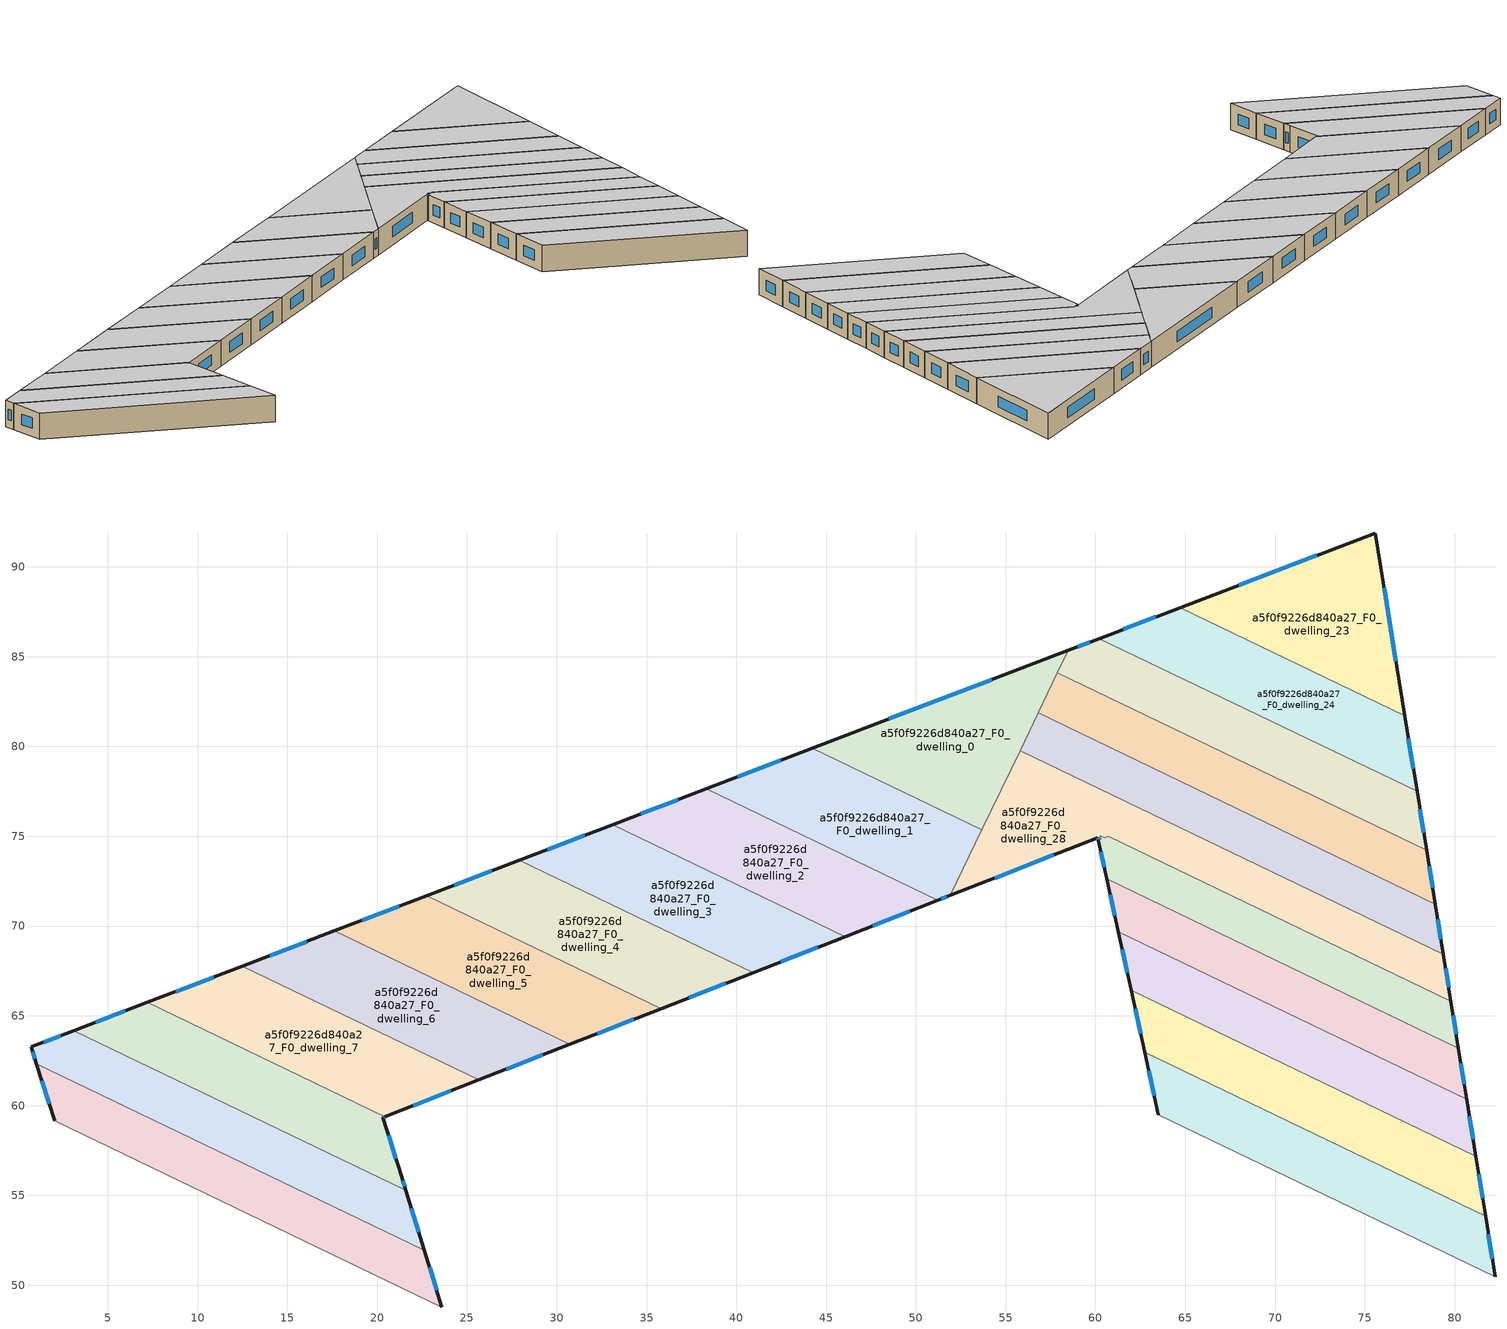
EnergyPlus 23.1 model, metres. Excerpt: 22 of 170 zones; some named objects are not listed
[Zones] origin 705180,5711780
a5f0f9226d840a27_F0_dwelling_0
 floor ground (EU_floor_Construction): 58.48,85.35 53.68,75.36 44.23,79.9 z0
 wall outside (EU_wall_Construction): 58.48,85.35 44.23,79.9 z0:3
 wall to a5f0f9226d840a27_F0_dwelling_1 (EU_wall_Construction): 44.23,79.9 53.68,75.36 z0:3
 wall to a5f0f9226d840a27_F0_dwelling_28 (EU_wall_Construction): 53.68,75.36 55.8,79.77 z0:3
 wall to a5f0f9226d840a27_F0_dwelling_25 (EU_wall_Construction): 57.88,84.1 58.49,85.35 z0:3
 wall to a5f0f9226d840a27_F0_dwelling_26 (EU_wall_Construction): 56.81,81.86 57.88,84.1 z0:3
 wall to a5f0f9226d840a27_F0_dwelling_27 (EU_wall_Construction): 55.8,79.77 56.81,81.86 z0:3
 window (EU_Window_Construction): 54.22,83.72 48.5,81.53 z0.9:2.1
 ceiling to a5f0f9226d840a27_F1_dwelling_0 (EU_floor_Construction): 53.68,75.36 58.48,85.35 44.23,79.9 z3
a5f0f9226d840a27_F0_dwelling_1
 floor ground (EU_floor_Construction): 53.68,75.36 51.92,71.71 51.21,71.43 38.32,77.64 44.23,79.9 z0
 wall outside (EU_wall_Construction): 51.21,71.43 51.92,71.71 / 44.23,79.9 38.32,77.64 z0:3
 wall to a5f0f9226d840a27_F0_dwelling_2 (EU_wall_Construction): 38.32,77.64 51.21,71.43 z0:3
 wall to a5f0f9226d840a27_F0_dwelling_28 (EU_wall_Construction): 51.92,71.71 53.68,75.36 z0:3
 window (EU_Window_Construction): 51.43,71.52 51.71,71.63 / 42.46,79.22 40.09,78.32 z0.9:2.1
 ceiling to a5f0f9226d840a27_F1_dwelling_1 (EU_floor_Construction): 51.92,71.71 53.68,75.36 44.23,79.9 38.32,77.64 51.21,71.43 z3
a5f0f9226d840a27_F0_dwelling_10
 floor ground (EU_floor_Construction): 22.62,51.95 23.6,48.79 2.04,59.16 1.03,62.34 z0
 wall outside (EU_wall_Construction): 23.6,48.79 22.62,51.95 / 1.03,62.34 2.04,59.16 z0:3
 wall to a5f0f9226d840a27_F0_dwelling_9 (EU_wall_Construction): 22.62,51.95 1.03,62.34 z0:3
 wall to a5f0f9226d840a27_F0_dwelling_11 (EU_wall_Construction): 2.04,59.16 23.6,48.79 z0:3
 window (EU_Window_Construction): 23.31,49.73 22.92,51 / 1.33,61.38 1.73,60.11 z0.9:2.1
 ceiling to a5f0f9226d840a27_F1_dwelling_10 (EU_floor_Construction): 23.6,48.79 22.62,51.95 1.03,62.34 2.04,59.16 z3
a5f0f9226d840a27_F0_dwelling_2
 floor ground (EU_floor_Construction): 51.21,71.43 46.06,69.42 33.11,75.65 38.32,77.64 z0
 wall outside (EU_wall_Construction): 38.32,77.64 33.11,75.65 / 46.06,69.42 51.21,71.43 z0:3
 wall to a5f0f9226d840a27_F0_dwelling_3 (EU_wall_Construction): 33.11,75.65 46.06,69.42 z0:3
 window (EU_Window_Construction): 36.76,77.04 34.67,76.24 / 47.6,70.02 49.67,70.83 z0.9:2.1
 ceiling to a5f0f9226d840a27_F1_dwelling_2 (EU_floor_Construction): 51.21,71.43 38.32,77.64 33.11,75.65 46.06,69.42 z3
a5f0f9226d840a27_F0_dwelling_23
 floor ground (EU_floor_Construction): 75.59,91.89 77.23,81.71 64.71,87.73 z0
 wall outside (EU_wall_Construction): 77.23,81.71 75.59,91.89 64.71,87.73 z0:3
 wall to a5f0f9226d840a27_F0_dwelling_24 (EU_wall_Construction): 64.71,87.73 77.23,81.71 z0:3
 window (EU_Window_Construction): 72.33,90.64 67.97,88.97 / 76.74,84.76 76.08,88.84 z0.9:2.1
 ceiling to a5f0f9226d840a27_F1_dwelling_23 (EU_floor_Construction): 77.23,81.71 75.59,91.89 64.71,87.73 z3
a5f0f9226d840a27_F0_dwelling_24
 floor ground (EU_floor_Construction): 77.23,81.71 77.91,77.49 60.21,86.01 64.71,87.73 z0
 wall outside (EU_wall_Construction): 64.71,87.73 60.21,86.01 / 77.91,77.49 77.23,81.71 z0:3
 wall to a5f0f9226d840a27_F0_dwelling_25 (EU_wall_Construction): 60.21,86.01 77.91,77.49 z0:3
 window (EU_Window_Construction): 63.36,87.21 61.56,86.52 / 77.71,78.75 77.43,80.45 z0.9:2.1
 ceiling to a5f0f9226d840a27_F1_dwelling_24 (EU_floor_Construction): 77.91,77.49 77.23,81.71 64.71,87.73 60.21,86.01 z3
a5f0f9226d840a27_F0_dwelling_25
 floor ground (EU_floor_Construction): 77.91,77.49 78.44,74.21 57.88,84.1 58.48,85.35 60.21,86.01 z0
 wall outside (EU_wall_Construction): 78.44,74.21 77.91,77.49 / 60.21,86.01 58.48,85.35 z0:3
 wall to a5f0f9226d840a27_F0_dwelling_26 (EU_wall_Construction): 57.88,84.1 78.44,74.21 z0:3
 window (EU_Window_Construction): 78.28,75.19 78.07,76.51 / 59.69,85.81 59,85.55 z0.9:2.1
 ceiling to a5f0f9226d840a27_F1_dwelling_25 (EU_floor_Construction): 78.44,74.21 77.91,77.49 60.21,86.01 58.48,85.35 57.88,84.1 z3
a5f0f9226d840a27_F0_dwelling_26
 floor ground (EU_floor_Construction): 78.44,74.21 78.92,71.23 56.81,81.86 57.88,84.1 z0
 wall outside (EU_wall_Construction): 78.92,71.23 78.44,74.21 z0:3
 wall to a5f0f9226d840a27_F0_dwelling_27 (EU_wall_Construction): 56.81,81.86 78.92,71.23 z0:3
 window (EU_Window_Construction): 78.78,72.12 78.58,73.32 z0.9:2.1
 ceiling to a5f0f9226d840a27_F1_dwelling_26 (EU_floor_Construction): 78.92,71.23 78.44,74.21 57.88,84.1 56.81,81.86 z3
a5f0f9226d840a27_F0_dwelling_27
 floor ground (EU_floor_Construction): 78.92,71.23 79.37,68.44 55.8,79.77 56.81,81.86 z0
 wall outside (EU_wall_Construction): 79.37,68.44 78.92,71.23 z0:3
 wall to a5f0f9226d840a27_F0_dwelling_28 (EU_wall_Construction): 55.8,79.77 79.37,68.44 z0:3
 window (EU_Window_Construction): 79.24,69.27 79.05,70.39 z0.9:2.1
 ceiling to a5f0f9226d840a27_F1_dwelling_27 (EU_floor_Construction): 79.37,68.44 78.92,71.23 56.81,81.86 55.8,79.77 z3
a5f0f9226d840a27_F0_dwelling_28
 floor ground (EU_floor_Construction): 79.37,68.44 79.79,65.81 60.71,74.99 60.52,74.92 60.26,75.04 60.31,74.83 60.17,74.78 60.13,74.92 51.92,71.71 55.8,79.77 z0
 wall outside (EU_wall_Construction): 51.92,71.71 60.13,74.92 60.17,74.78 / 79.79,65.81 79.37,68.44 z0:3
 wall to a5f0f9226d840a27_F0_dwelling_29 (EU_wall_Construction): 60.17,74.78 60.31,74.83 60.26,75.04 60.52,74.92 60.71,74.99 79.79,65.81 z0:3
 window (EU_Window_Construction): 60.14,74.88 60.16,74.82 / 54.38,72.67 57.68,73.96 / 79.67,66.6 79.5,67.65 z0.9:2.1
 ceiling to a5f0f9226d840a27_F1_dwelling_28 (EU_floor_Construction): 79.79,65.81 79.37,68.44 55.8,79.77 51.92,71.71 60.13,74.92 60.17,74.78 60.31,74.83 60.26,75.04 60.52,74.92 60.71,74.99 z3
a5f0f9226d840a27_F0_dwelling_29
 floor ground (EU_floor_Construction): 79.79,65.81 80.21,63.2 60.63,72.62 60.17,74.78 60.31,74.83 60.26,75.04 60.52,74.92 60.71,74.99 z0
 wall outside (EU_wall_Construction): 80.21,63.2 79.79,65.81 / 60.17,74.78 60.63,72.62 z0:3
 wall to a5f0f9226d840a27_F0_dwelling_30 (EU_wall_Construction): 60.63,72.62 80.21,63.2 z0:3
 window (EU_Window_Construction): 80.09,63.98 79.92,65.03 / 60.3,74.13 60.49,73.27 z0.9:2.1
 ceiling to a5f0f9226d840a27_F1_dwelling_29 (EU_floor_Construction): 80.21,63.2 79.79,65.81 60.71,74.99 60.52,74.92 60.26,75.04 60.31,74.83 60.17,74.78 60.63,72.62 z3
a5f0f9226d840a27_F0_dwelling_3
 floor ground (EU_floor_Construction): 46.06,69.42 40.93,67.41 27.92,73.67 33.11,75.65 z0
 wall outside (EU_wall_Construction): 33.11,75.65 27.92,73.67 / 40.93,67.41 46.06,69.42 z0:3
 wall to a5f0f9226d840a27_F0_dwelling_4 (EU_wall_Construction): 27.92,73.67 40.93,67.41 z0:3
 window (EU_Window_Construction): 31.56,75.05 29.48,74.26 / 42.47,68.01 44.53,68.81 z0.9:2.1
 ceiling to a5f0f9226d840a27_F1_dwelling_3 (EU_floor_Construction): 46.06,69.42 33.11,75.65 27.92,73.67 40.93,67.41 z3
a5f0f9226d840a27_F0_dwelling_30
 floor ground (EU_floor_Construction): 80.21,63.2 80.68,60.35 61.27,69.68 60.63,72.62 z0
 wall outside (EU_wall_Construction): 80.68,60.35 80.21,63.2 / 60.63,72.62 61.27,69.68 z0:3
 wall to a5f0f9226d840a27_F0_dwelling_31 (EU_wall_Construction): 61.27,69.68 80.68,60.35 z0:3
 window (EU_Window_Construction): 80.54,61.2 80.35,62.35 / 60.82,71.74 61.08,70.56 z0.9:2.1
 ceiling to a5f0f9226d840a27_F1_dwelling_30 (EU_floor_Construction): 80.68,60.35 80.21,63.2 60.63,72.62 61.27,69.68 z3
a5f0f9226d840a27_F0_dwelling_31
 floor ground (EU_floor_Construction): 80.68,60.35 81.19,57.18 61.99,66.41 61.27,69.68 z0
 wall outside (EU_wall_Construction): 61.27,69.68 61.99,66.41 / 81.19,57.18 80.68,60.35 z0:3
 wall to a5f0f9226d840a27_F0_dwelling_32 (EU_wall_Construction): 61.99,66.41 81.19,57.18 z0:3
 window (EU_Window_Construction): 61.49,68.7 61.77,67.39 / 81.03,58.13 80.83,59.4 z0.9:2.1
 ceiling to a5f0f9226d840a27_F1_dwelling_31 (EU_floor_Construction): 81.19,57.18 80.68,60.35 61.27,69.68 61.99,66.41 z3
a5f0f9226d840a27_F0_dwelling_32
 floor ground (EU_floor_Construction): 81.19,57.18 81.72,53.84 62.74,62.97 61.99,66.41 z0
 wall outside (EU_wall_Construction): 61.99,66.41 62.74,62.97 / 81.72,53.84 81.19,57.18 z0:3
 wall to a5f0f9226d840a27_F0_dwelling_33 (EU_wall_Construction): 62.74,62.97 81.72,53.84 z0:3
 window (EU_Window_Construction): 62.21,65.38 62.52,64 / 81.56,54.84 81.35,56.18 z0.9:2.1
 ceiling to a5f0f9226d840a27_F1_dwelling_32 (EU_floor_Construction): 81.72,53.84 81.19,57.18 61.99,66.41 62.74,62.97 z3
a5f0f9226d840a27_F0_dwelling_33
 floor ground (EU_floor_Construction): 81.72,53.84 82.27,50.47 63.5,59.5 62.74,62.97 z0
 wall outside (EU_wall_Construction): 62.74,62.97 63.5,59.5 / 82.27,50.47 81.72,53.84 z0:3
 wall to a5f0f9226d840a27_F0_dwelling_34 (EU_wall_Construction): 63.5,59.5 82.27,50.47 z0:3
 window (EU_Window_Construction): 62.97,61.93 63.27,60.54 / 82.11,51.48 81.89,52.83 z0.9:2.1
 ceiling to a5f0f9226d840a27_F1_dwelling_33 (EU_floor_Construction): 82.27,50.47 81.72,53.84 62.74,62.97 63.5,59.5 z3
a5f0f9226d840a27_F0_dwelling_4
 floor ground (EU_floor_Construction): 40.93,67.41 35.82,65.41 22.76,71.69 27.92,73.67 z0
 wall outside (EU_wall_Construction): 27.92,73.67 22.76,71.69 / 35.82,65.41 40.93,67.41 z0:3
 wall to a5f0f9226d840a27_F0_dwelling_5 (EU_wall_Construction): 22.76,71.69 35.82,65.41 z0:3
 window (EU_Window_Construction): 26.38,73.07 24.31,72.28 / 37.35,66.01 39.4,66.81 z0.9:2.1
 ceiling to a5f0f9226d840a27_F1_dwelling_4 (EU_floor_Construction): 40.93,67.41 27.92,73.67 22.76,71.69 35.82,65.41 z3
a5f0f9226d840a27_F0_dwelling_5
 floor ground (EU_floor_Construction): 35.82,65.41 30.73,63.42 17.62,69.72 22.76,71.69 z0
 wall outside (EU_wall_Construction): 22.76,71.69 17.62,69.72 / 30.73,63.42 35.82,65.41 z0:3
 wall to a5f0f9226d840a27_F0_dwelling_6 (EU_wall_Construction): 17.62,69.72 30.73,63.42 z0:3
 window (EU_Window_Construction): 21.22,71.1 19.16,70.31 / 32.26,64.01 34.3,64.81 z0.9:2.1
 ceiling to a5f0f9226d840a27_F1_dwelling_5 (EU_floor_Construction): 35.82,65.41 22.76,71.69 17.62,69.72 30.73,63.42 z3
a5f0f9226d840a27_F0_dwelling_6
 floor ground (EU_floor_Construction): 30.73,63.42 25.67,61.43 12.5,67.77 17.62,69.72 z0
 wall outside (EU_wall_Construction): 17.62,69.72 12.5,67.77 / 25.67,61.43 30.73,63.42 z0:3
 wall to a5f0f9226d840a27_F0_dwelling_7 (EU_wall_Construction): 12.5,67.77 25.67,61.43 z0:3
 window (EU_Window_Construction): 16.09,69.14 14.03,68.35 / 27.18,62.02 29.22,62.82 z0.9:2.1
 ceiling to a5f0f9226d840a27_F1_dwelling_6 (EU_floor_Construction): 30.73,63.42 17.62,69.72 12.5,67.77 25.67,61.43 z3
a5f0f9226d840a27_F0_dwelling_7
 floor ground (EU_floor_Construction): 25.67,61.43 20.43,59.38 7.2,65.74 12.5,67.77 z0
 wall outside (EU_wall_Construction): 20.43,59.38 25.67,61.43 / 12.5,67.77 7.2,65.74 z0:3
 wall to a5f0f9226d840a27_F0_dwelling_8 (EU_wall_Construction): 7.2,65.74 20.43,59.38 z0:3
 window (EU_Window_Construction): 22,59.99 24.1,60.82 / 10.91,67.16 8.79,66.35 z0.9:2.1
 ceiling to a5f0f9226d840a27_F1_dwelling_7 (EU_floor_Construction): 25.67,61.43 12.5,67.77 7.2,65.74 20.43,59.38 z3
a5f0f9226d840a27_F0_dwelling_8
 floor ground (EU_floor_Construction): 20.43,59.38 20.32,59.34 21.36,56.05 21.6,55.28 3.1,64.17 7.2,65.74 z0
 wall outside (EU_wall_Construction): 21.6,55.28 21.36,56.05 20.32,59.34 20.43,59.38 / 7.2,65.74 3.1,64.17 z0:3
 wall to a5f0f9226d840a27_F0_dwelling_9 (EU_wall_Construction): 3.1,64.17 21.6,55.28 z0:3
 window (EU_Window_Construction): 20.35,59.35 20.4,59.37 / 21.05,57.04 20.63,58.35 / 21.53,55.51 21.43,55.82 / 5.98,65.27 4.33,64.64 z0.9:2.1
 ceiling to a5f0f9226d840a27_F1_dwelling_8 (EU_floor_Construction): 21.6,55.28 21.36,56.05 20.32,59.34 20.43,59.38 7.2,65.74 3.1,64.17 z3
a5f0f9226d840a27_F0_dwelling_9
 floor ground (EU_floor_Construction): 21.6,55.28 22.62,51.95 1.03,62.34 0.73,63.27 3.1,64.17 z0
 wall outside (EU_wall_Construction): 3.1,64.17 0.73,63.27 1.03,62.34 / 22.62,51.95 21.6,55.28 z0:3
 window (EU_Window_Construction): 2.39,63.9 1.44,63.54 / 22.32,52.94 21.9,54.28 / 0.82,62.99 0.94,62.61 z0.9:2.1
 ceiling to a5f0f9226d840a27_F1_dwelling_9 (EU_floor_Construction): 22.62,51.95 21.6,55.28 3.1,64.17 0.73,63.27 1.03,62.34 z3
[Building]
EU S2 Campaign: North Axis=0; Terrain=City; Solar Distribution=FullExterior
[Site:Location]
London: Latitude=51.5; Longitude=-0.5; Time Zone=0; Elevation=25
[SizingPeriod:WeatherFileDays]
AnnualSizingPeriod: Begin Month=1; Begin Day of Month=1; End Month=12; End Day of Month=31; Day of Week for Start Day=Monday; Use Weather File Daylight Saving Period=No; Use Weather File Rain and Snow Indicators=No
[MATERIAL]
EU_InternalMass_Material: Roughness=MediumRough; Thickness=0.1; Conductivity=1; Density=1800; Specific Heat=900; Thermal Absorptance=0.9; Solar Absorptance=0.7; Visible Absorptance=0.7
[MATERIAL:NOMASS] Roughness=MediumRough; Thermal Absorptance=0.9; Solar Absorptance=0.7; Visible Absorptance=0.7
Name | Thermal Resistance
EU_wall_NoMass | 1.04674
EU_floor_NoMass | 2.04616
[WINDOWMATERIAL:SIMPLEGLAZINGSYSTEM]
EU_Window_SimpleGlazing: UFactor=4.25843; Solar Heat Gain Coefficient=0.85; Visible Transmittance=0.85
[CONSTRUCTION]
EU_wall_Construction: EU_wall_NoMass
EU_floor_Construction: EU_floor_NoMass
EU_Window_Construction: EU_Window_SimpleGlazing
EU_InternalMass_Construction: EU_InternalMass_Material
[ZONE] Type=1; Multiplier=1; Ceiling Height=autocalculate; Floor Area=autocalculate; Part of Total Floor Area=Yes
Name | Volume
a5f0f9226d840a27_F0_dwelling_0; a5f0f9226d840a27_F0_dwelling_6 | 174.34
a5f0f9226d840a27_F0_dwelling_1 | 174.338
a5f0f9226d840a27_F0_dwelling_10 | 174.354
a5f0f9226d840a27_F0_dwelling_2 | 174.332
a5f0f9226d840a27_F0_dwelling_23 | 176.238
a5f0f9226d840a27_F0_dwelling_24 | 176.281
a5f0f9226d840a27_F0_dwelling_25 | 176.26
a5f0f9226d840a27_F0_dwelling_26 | 176.227
a5f0f9226d840a27_F0_dwelling_27 | 176.291
a5f0f9226d840a27_F0_dwelling_28 | 240.255
a5f0f9226d840a27_F0_dwelling_29 | 141.694
a5f0f9226d840a27_F0_dwelling_3 | 174.339
a5f0f9226d840a27_F0_dwelling_30 | 153.729
a5f0f9226d840a27_F0_dwelling_31 | 169.316
a5f0f9226d840a27_F0_dwelling_32 | 176.298
a5f0f9226d840a27_F0_dwelling_33 | 176.218
a5f0f9226d840a27_F0_dwelling_4 | 174.331
a5f0f9226d840a27_F0_dwelling_5 | 174.317
a5f0f9226d840a27_F0_dwelling_7 | 180.941
a5f0f9226d840a27_F0_dwelling_8 | 167.715
a5f0f9226d840a27_F0_dwelling_9 | 174.337
[INTERNALMASS] Construction=EU_InternalMass_Construction
Name | Zone or ZoneList | Surface Area
a5f0f9226d840a27_F0_dwelling_0_EU_InternalMass | a5f0f9226d840a27_F0_dwelling_0 | 58.1134
a5f0f9226d840a27_F0_dwelling_1_EU_InternalMass | a5f0f9226d840a27_F0_dwelling_1 | 58.1127
a5f0f9226d840a27_F0_dwelling_2_EU_InternalMass | a5f0f9226d840a27_F0_dwelling_2 | 58.1109
a5f0f9226d840a27_F0_dwelling_3_EU_InternalMass | a5f0f9226d840a27_F0_dwelling_3 | 58.1128
a5f0f9226d840a27_F0_dwelling_4_EU_InternalMass | a5f0f9226d840a27_F0_dwelling_4 | 58.1104
a5f0f9226d840a27_F0_dwelling_5_EU_InternalMass | a5f0f9226d840a27_F0_dwelling_5 | 58.1052
a5f0f9226d840a27_F0_dwelling_6_EU_InternalMass | a5f0f9226d840a27_F0_dwelling_6 | 58.1135
a5f0f9226d840a27_F0_dwelling_7_EU_InternalMass | a5f0f9226d840a27_F0_dwelling_7 | 60.3083
a5f0f9226d840a27_F0_dwelling_8_EU_InternalMass | a5f0f9226d840a27_F0_dwelling_8 | 55.9108
a5f0f9226d840a27_F0_dwelling_9_EU_InternalMass | a5f0f9226d840a27_F0_dwelling_9 | 58.1124
a5f0f9226d840a27_F0_dwelling_10_EU_InternalMass | a5f0f9226d840a27_F0_dwelling_10 | 58.1179
a5f0f9226d840a27_F0_dwelling_23_EU_InternalMass | a5f0f9226d840a27_F0_dwelling_23 | 58.7456
a5f0f9226d840a27_F0_dwelling_24_EU_InternalMass | a5f0f9226d840a27_F0_dwelling_24 | 58.7606
a5f0f9226d840a27_F0_dwelling_25_EU_InternalMass | a5f0f9226d840a27_F0_dwelling_25 | 58.7535
a5f0f9226d840a27_F0_dwelling_26_EU_InternalMass | a5f0f9226d840a27_F0_dwelling_26 | 58.7421
a5f0f9226d840a27_F0_dwelling_27_EU_InternalMass | a5f0f9226d840a27_F0_dwelling_27 | 58.7636
a5f0f9226d840a27_F0_dwelling_28_EU_InternalMass | a5f0f9226d840a27_F0_dwelling_28 | 80.085
a5f0f9226d840a27_F0_dwelling_29_EU_InternalMass | a5f0f9226d840a27_F0_dwelling_29 | 47.2311
a5f0f9226d840a27_F0_dwelling_30_EU_InternalMass | a5f0f9226d840a27_F0_dwelling_30 | 51.2437
a5f0f9226d840a27_F0_dwelling_31_EU_InternalMass | a5f0f9226d840a27_F0_dwelling_31 | 56.4387
a5f0f9226d840a27_F0_dwelling_32_EU_InternalMass | a5f0f9226d840a27_F0_dwelling_32 | 58.7659
a5f0f9226d840a27_F0_dwelling_33_EU_InternalMass | a5f0f9226d840a27_F0_dwelling_33 | 58.7393
[OTHEREQUIPMENT] Fuel Type=Electricity; Design Level Calculation Method=Watts/Area; Power per Zone Floor Area=1; Fraction Latent=0; Fraction Radiant=0; Fraction Lost=0; Carbon Dioxide Generation Rate=0; EndUse Subcategory=EU_Step8_InternalGains
Name | Zone or ZoneList or Space or SpaceList | Schedule
EU_Step8_InternalGain_a5f0f9226d840a27_F0_dwelling_0_f000 | a5f0f9226d840a27_F0_dwelling_0 | EU_Step8_GainSchedule_a5f0f9226d840a27_F0_dwelling_0_f000
EU_Step8_InternalGain_a5f0f9226d840a27_F0_dwelling_1_f000 | a5f0f9226d840a27_F0_dwelling_1 | EU_Step8_GainSchedule_a5f0f9226d840a27_F0_dwelling_1_f000
EU_Step8_InternalGain_a5f0f9226d840a27_F0_dwelling_2_f000 | a5f0f9226d840a27_F0_dwelling_2 | EU_Step8_GainSchedule_a5f0f9226d840a27_F0_dwelling_2_f000
EU_Step8_InternalGain_a5f0f9226d840a27_F0_dwelling_3_f000 | a5f0f9226d840a27_F0_dwelling_3 | EU_Step8_GainSchedule_a5f0f9226d840a27_F0_dwelling_3_f000
EU_Step8_InternalGain_a5f0f9226d840a27_F0_dwelling_4_f000 | a5f0f9226d840a27_F0_dwelling_4 | EU_Step8_GainSchedule_a5f0f9226d840a27_F0_dwelling_4_f000
EU_Step8_InternalGain_a5f0f9226d840a27_F0_dwelling_5_f000 | a5f0f9226d840a27_F0_dwelling_5 | EU_Step8_GainSchedule_a5f0f9226d840a27_F0_dwelling_5_f000
EU_Step8_InternalGain_a5f0f9226d840a27_F0_dwelling_6_f000 | a5f0f9226d840a27_F0_dwelling_6 | EU_Step8_GainSchedule_a5f0f9226d840a27_F0_dwelling_6_f000
EU_Step8_InternalGain_a5f0f9226d840a27_F0_dwelling_7_f000 | a5f0f9226d840a27_F0_dwelling_7 | EU_Step8_GainSchedule_a5f0f9226d840a27_F0_dwelling_7_f000
EU_Step8_InternalGain_a5f0f9226d840a27_F0_dwelling_8_f000 | a5f0f9226d840a27_F0_dwelling_8 | EU_Step8_GainSchedule_a5f0f9226d840a27_F0_dwelling_8_f000
EU_Step8_InternalGain_a5f0f9226d840a27_F0_dwelling_9_f000 | a5f0f9226d840a27_F0_dwelling_9 | EU_Step8_GainSchedule_a5f0f9226d840a27_F0_dwelling_9_f000
EU_Step8_InternalGain_a5f0f9226d840a27_F0_dwelling_10_f000 | a5f0f9226d840a27_F0_dwelling_10 | EU_Step8_GainSchedule_a5f0f9226d840a27_F0_dwelling_10_f000
EU_Step8_InternalGain_a5f0f9226d840a27_F0_dwelling_23_f000 | a5f0f9226d840a27_F0_dwelling_23 | EU_Step8_GainSchedule_a5f0f9226d840a27_F0_dwelling_23_f000
EU_Step8_InternalGain_a5f0f9226d840a27_F0_dwelling_24_f000 | a5f0f9226d840a27_F0_dwelling_24 | EU_Step8_GainSchedule_a5f0f9226d840a27_F0_dwelling_24_f000
EU_Step8_InternalGain_a5f0f9226d840a27_F0_dwelling_25_f000 | a5f0f9226d840a27_F0_dwelling_25 | EU_Step8_GainSchedule_a5f0f9226d840a27_F0_dwelling_25_f000
EU_Step8_InternalGain_a5f0f9226d840a27_F0_dwelling_26_f000 | a5f0f9226d840a27_F0_dwelling_26 | EU_Step8_GainSchedule_a5f0f9226d840a27_F0_dwelling_26_f000
EU_Step8_InternalGain_a5f0f9226d840a27_F0_dwelling_27_f000 | a5f0f9226d840a27_F0_dwelling_27 | EU_Step8_GainSchedule_a5f0f9226d840a27_F0_dwelling_27_f000
EU_Step8_InternalGain_a5f0f9226d840a27_F0_dwelling_28_f000 | a5f0f9226d840a27_F0_dwelling_28 | EU_Step8_GainSchedule_a5f0f9226d840a27_F0_dwelling_28_f000
EU_Step8_InternalGain_a5f0f9226d840a27_F0_dwelling_29_f000 | a5f0f9226d840a27_F0_dwelling_29 | EU_Step8_GainSchedule_a5f0f9226d840a27_F0_dwelling_29_f000
EU_Step8_InternalGain_a5f0f9226d840a27_F0_dwelling_30_f000 | a5f0f9226d840a27_F0_dwelling_30 | EU_Step8_GainSchedule_a5f0f9226d840a27_F0_dwelling_30_f000
EU_Step8_InternalGain_a5f0f9226d840a27_F0_dwelling_31_f000 | a5f0f9226d840a27_F0_dwelling_31 | EU_Step8_GainSchedule_a5f0f9226d840a27_F0_dwelling_31_f000
EU_Step8_InternalGain_a5f0f9226d840a27_F0_dwelling_32_f000 | a5f0f9226d840a27_F0_dwelling_32 | EU_Step8_GainSchedule_a5f0f9226d840a27_F0_dwelling_32_f000
EU_Step8_InternalGain_a5f0f9226d840a27_F0_dwelling_33_f000 | a5f0f9226d840a27_F0_dwelling_33 | EU_Step8_GainSchedule_a5f0f9226d840a27_F0_dwelling_33_f000
[ZONEVENTILATION:DESIGNFLOWRATE] Schedule=EU_AlwaysOn; Design Flow Rate Calculation Method=AirChanges/Hour; Air Changes per Hour=0.488719; Ventilation Type=Natural; Fan Pressure Rise=0; Fan Total Efficiency=1; Constant Term Coefficient=1; Temperature Term Coefficient=0; Velocity Term Coefficient=0; Velocity Squared Term Coefficient=0; Minimum Indoor Temperature=-100; Maximum Indoor Temperature=100; Delta Temperature=-100; Minimum Outdoor Temperature=-100; Maximum Outdoor Temperature=100; Maximum Wind Speed=40
Name | Zone or ZoneList or Space or SpaceList
EU_ConstantAir_a5f0f9226d840a27_F0_dwelling_0 | a5f0f9226d840a27_F0_dwelling_0
EU_ConstantAir_a5f0f9226d840a27_F0_dwelling_1 | a5f0f9226d840a27_F0_dwelling_1
EU_ConstantAir_a5f0f9226d840a27_F0_dwelling_2 | a5f0f9226d840a27_F0_dwelling_2
EU_ConstantAir_a5f0f9226d840a27_F0_dwelling_3 | a5f0f9226d840a27_F0_dwelling_3
EU_ConstantAir_a5f0f9226d840a27_F0_dwelling_4 | a5f0f9226d840a27_F0_dwelling_4
EU_ConstantAir_a5f0f9226d840a27_F0_dwelling_5 | a5f0f9226d840a27_F0_dwelling_5
EU_ConstantAir_a5f0f9226d840a27_F0_dwelling_6 | a5f0f9226d840a27_F0_dwelling_6
EU_ConstantAir_a5f0f9226d840a27_F0_dwelling_7 | a5f0f9226d840a27_F0_dwelling_7
EU_ConstantAir_a5f0f9226d840a27_F0_dwelling_8 | a5f0f9226d840a27_F0_dwelling_8
EU_ConstantAir_a5f0f9226d840a27_F0_dwelling_9 | a5f0f9226d840a27_F0_dwelling_9
EU_ConstantAir_a5f0f9226d840a27_F0_dwelling_10 | a5f0f9226d840a27_F0_dwelling_10
EU_ConstantAir_a5f0f9226d840a27_F0_dwelling_23 | a5f0f9226d840a27_F0_dwelling_23
EU_ConstantAir_a5f0f9226d840a27_F0_dwelling_24 | a5f0f9226d840a27_F0_dwelling_24
EU_ConstantAir_a5f0f9226d840a27_F0_dwelling_25 | a5f0f9226d840a27_F0_dwelling_25
EU_ConstantAir_a5f0f9226d840a27_F0_dwelling_26 | a5f0f9226d840a27_F0_dwelling_26
EU_ConstantAir_a5f0f9226d840a27_F0_dwelling_27 | a5f0f9226d840a27_F0_dwelling_27
EU_ConstantAir_a5f0f9226d840a27_F0_dwelling_28 | a5f0f9226d840a27_F0_dwelling_28
EU_ConstantAir_a5f0f9226d840a27_F0_dwelling_29 | a5f0f9226d840a27_F0_dwelling_29
EU_ConstantAir_a5f0f9226d840a27_F0_dwelling_30 | a5f0f9226d840a27_F0_dwelling_30
EU_ConstantAir_a5f0f9226d840a27_F0_dwelling_31 | a5f0f9226d840a27_F0_dwelling_31
EU_ConstantAir_a5f0f9226d840a27_F0_dwelling_32 | a5f0f9226d840a27_F0_dwelling_32
EU_ConstantAir_a5f0f9226d840a27_F0_dwelling_33 | a5f0f9226d840a27_F0_dwelling_33
[HVACTEMPLATE:ZONE:IDEALLOADSAIRSYSTEM] System Availability Schedule=EU_AlwaysOn; Maximum Heating Supply Air Temperature=50; Minimum Cooling Supply Air Temperature=13; Maximum Heating Supply Air Humidity Ratio=0.0156; Minimum Cooling Supply Air Humidity Ratio=0.0077; Heating Limit=NoLimit; Cooling Limit=NoLimit; Heating Availability Schedule=EU_AlwaysOn; Cooling Availability Schedule=EU_CoolingOff; Dehumidification Control Type=ConstantSensibleHeatRatio; Cooling Sensible Heat Ratio=0.7; Dehumidification Setpoint=60; Humidification Control Type=None; Humidification Setpoint=30; Outdoor Air Method=None; Outdoor Air Flow Rate per Person=0.00944; Outdoor Air Flow Rate per Zone Floor Area=0; Outdoor Air Flow Rate per Zone=0; Demand Controlled Ventilation Type=None; Outdoor Air Economizer Type=NoEconomizer; Heat Recovery Type=None; Sensible Heat Recovery Effectiveness=0.7; Latent Heat Recovery Effectiveness=0.65
Name | Template Thermostat
a5f0f9226d840a27_F0_dwelling_0 | EU_HeatOnly_a5f0f9226d840a27_F0_dwelling_0
a5f0f9226d840a27_F0_dwelling_1 | EU_HeatOnly_a5f0f9226d840a27_F0_dwelling_1
a5f0f9226d840a27_F0_dwelling_2 | EU_HeatOnly_a5f0f9226d840a27_F0_dwelling_2
a5f0f9226d840a27_F0_dwelling_3 | EU_HeatOnly_a5f0f9226d840a27_F0_dwelling_3
a5f0f9226d840a27_F0_dwelling_4 | EU_HeatOnly_a5f0f9226d840a27_F0_dwelling_4
a5f0f9226d840a27_F0_dwelling_5 | EU_HeatOnly_a5f0f9226d840a27_F0_dwelling_5
a5f0f9226d840a27_F0_dwelling_6 | EU_HeatOnly_a5f0f9226d840a27_F0_dwelling_6
a5f0f9226d840a27_F0_dwelling_7 | EU_HeatOnly_a5f0f9226d840a27_F0_dwelling_7
a5f0f9226d840a27_F0_dwelling_8 | EU_HeatOnly_a5f0f9226d840a27_F0_dwelling_8
a5f0f9226d840a27_F0_dwelling_9 | EU_HeatOnly_a5f0f9226d840a27_F0_dwelling_9
a5f0f9226d840a27_F0_dwelling_10 | EU_HeatOnly_a5f0f9226d840a27_F0_dwelling_10
a5f0f9226d840a27_F0_dwelling_23 | EU_HeatOnly_a5f0f9226d840a27_F0_dwelling_23
a5f0f9226d840a27_F0_dwelling_24 | EU_HeatOnly_a5f0f9226d840a27_F0_dwelling_24
a5f0f9226d840a27_F0_dwelling_25 | EU_HeatOnly_a5f0f9226d840a27_F0_dwelling_25
a5f0f9226d840a27_F0_dwelling_26 | EU_HeatOnly_a5f0f9226d840a27_F0_dwelling_26
a5f0f9226d840a27_F0_dwelling_27 | EU_HeatOnly_a5f0f9226d840a27_F0_dwelling_27
a5f0f9226d840a27_F0_dwelling_28 | EU_HeatOnly_a5f0f9226d840a27_F0_dwelling_28
a5f0f9226d840a27_F0_dwelling_29 | EU_HeatOnly_a5f0f9226d840a27_F0_dwelling_29
a5f0f9226d840a27_F0_dwelling_30 | EU_HeatOnly_a5f0f9226d840a27_F0_dwelling_30
a5f0f9226d840a27_F0_dwelling_31 | EU_HeatOnly_a5f0f9226d840a27_F0_dwelling_31
a5f0f9226d840a27_F0_dwelling_32 | EU_HeatOnly_a5f0f9226d840a27_F0_dwelling_32
a5f0f9226d840a27_F0_dwelling_33 | EU_HeatOnly_a5f0f9226d840a27_F0_dwelling_33
[SIZING:ZONE] Zone Cooling Design Supply Air Temperature Input Method=SupplyAirTemperature; Zone Cooling Design Supply Air Temperature=13; Zone Heating Design Supply Air Temperature Input Method=SupplyAirTemperature; Zone Heating Design Supply Air Temperature=50; Zone Cooling Design Supply Air Humidity Ratio=0.008; Zone Heating Design Supply Air Humidity Ratio=0.008; Cooling Design Air Flow Method=DesignDay; Cooling Design Air Flow Rate=0; Cooling Minimum Air Flow per Zone Floor Area=0.000762; Cooling Minimum Air Flow=0; Cooling Minimum Air Flow Fraction=0.2; Heating Design Air Flow Method=DesignDay; Heating Design Air Flow Rate=0; Heating Maximum Air Flow per Zone Floor Area=0.002032; Heating Maximum Air Flow=0.141576; Heating Maximum Air Flow Fraction=0.3; Account for Dedicated Outdoor Air System=No; Dedicated Outdoor Air System Control Strategy=NeutralSupplyAir; Dedicated Outdoor Air Low Setpoint Temperature for Design=autosize; Dedicated Outdoor Air High Setpoint Temperature for Design=autosize; Zone Load Sizing Method=Sensible Load Only No Latent Load; Zone Latent Cooling Design Supply Air Humidity Ratio Input Method=HumidityRatioDifference; Zone Cooling Design Supply Air Humidity Ratio Difference=0.005; Zone Latent Heating Design Supply Air Humidity Ratio Input Method=HumidityRatioDifference; Zone Humidification Design Supply Air Humidity Ratio Difference=0.005
a5f0f9226d840a27_F0_dwelling_0; a5f0f9226d840a27_F0_dwelling_1; a5f0f9226d840a27_F0_dwelling_2; a5f0f9226d840a27_F0_dwelling_3; a5f0f9226d840a27_F0_dwelling_4; a5f0f9226d840a27_F0_dwelling_5; a5f0f9226d840a27_F0_dwelling_6; a5f0f9226d840a27_F0_dwelling_7; a5f0f9226d840a27_F0_dwelling_8; a5f0f9226d840a27_F0_dwelling_9; a5f0f9226d840a27_F0_dwelling_10; a5f0f9226d840a27_F0_dwelling_23; a5f0f9226d840a27_F0_dwelling_24; a5f0f9226d840a27_F0_dwelling_25; a5f0f9226d840a27_F0_dwelling_26; a5f0f9226d840a27_F0_dwelling_27; a5f0f9226d840a27_F0_dwelling_28; a5f0f9226d840a27_F0_dwelling_29; a5f0f9226d840a27_F0_dwelling_30; a5f0f9226d840a27_F0_dwelling_31; a5f0f9226d840a27_F0_dwelling_32; a5f0f9226d840a27_F0_dwelling_33
[SCHEDULE:CONSTANT]
Name | Hourly Value
EU_AlwaysOn | 1
EU_CoolingOff | 0
[SCHEDULE:FILE] Column Number=1; Rows to Skip at Top=0; Number of Hours of Data=8760; Column Separator=Comma; Interpolate to Timestep=No; Minutes per Item=60; Adjust Schedule for Daylight Savings=Yes
Name | File
EU_Step8_GainSchedule_a5f0f9226d840a27_F0_dwelling_0_f000 | ../../schedules/a5f0f9226d840a27/a5f0f9226d840a27_F0_dwelling_0_f000_gain.csv
EU_Step8_GainSchedule_a5f0f9226d840a27_F0_dwelling_1_f000 | ../../schedules/a5f0f9226d840a27/a5f0f9226d840a27_F0_dwelling_1_f000_gain.csv
EU_Step8_GainSchedule_a5f0f9226d840a27_F0_dwelling_2_f000 | ../../schedules/a5f0f9226d840a27/a5f0f9226d840a27_F0_dwelling_2_f000_gain.csv
EU_Step8_GainSchedule_a5f0f9226d840a27_F0_dwelling_3_f000 | ../../schedules/a5f0f9226d840a27/a5f0f9226d840a27_F0_dwelling_3_f000_gain.csv
EU_Step8_GainSchedule_a5f0f9226d840a27_F0_dwelling_4_f000 | ../../schedules/a5f0f9226d840a27/a5f0f9226d840a27_F0_dwelling_4_f000_gain.csv
EU_Step8_GainSchedule_a5f0f9226d840a27_F0_dwelling_5_f000 | ../../schedules/a5f0f9226d840a27/a5f0f9226d840a27_F0_dwelling_5_f000_gain.csv
EU_Step8_GainSchedule_a5f0f9226d840a27_F0_dwelling_6_f000 | ../../schedules/a5f0f9226d840a27/a5f0f9226d840a27_F0_dwelling_6_f000_gain.csv
EU_Step8_GainSchedule_a5f0f9226d840a27_F0_dwelling_7_f000 | ../../schedules/a5f0f9226d840a27/a5f0f9226d840a27_F0_dwelling_7_f000_gain.csv
EU_Step8_GainSchedule_a5f0f9226d840a27_F0_dwelling_8_f000 | ../../schedules/a5f0f9226d840a27/a5f0f9226d840a27_F0_dwelling_8_f000_gain.csv
EU_Step8_GainSchedule_a5f0f9226d840a27_F0_dwelling_9_f000 | ../../schedules/a5f0f9226d840a27/a5f0f9226d840a27_F0_dwelling_9_f000_gain.csv
EU_Step8_GainSchedule_a5f0f9226d840a27_F0_dwelling_10_f000 | ../../schedules/a5f0f9226d840a27/a5f0f9226d840a27_F0_dwelling_10_f000_gain.csv
EU_Step8_GainSchedule_a5f0f9226d840a27_F0_dwelling_23_f000 | ../../schedules/a5f0f9226d840a27/a5f0f9226d840a27_F0_dwelling_23_f000_gain.csv
EU_Step8_GainSchedule_a5f0f9226d840a27_F0_dwelling_24_f000 | ../../schedules/a5f0f9226d840a27/a5f0f9226d840a27_F0_dwelling_24_f000_gain.csv
EU_Step8_GainSchedule_a5f0f9226d840a27_F0_dwelling_25_f000 | ../../schedules/a5f0f9226d840a27/a5f0f9226d840a27_F0_dwelling_25_f000_gain.csv
EU_Step8_GainSchedule_a5f0f9226d840a27_F0_dwelling_26_f000 | ../../schedules/a5f0f9226d840a27/a5f0f9226d840a27_F0_dwelling_26_f000_gain.csv
EU_Step8_GainSchedule_a5f0f9226d840a27_F0_dwelling_27_f000 | ../../schedules/a5f0f9226d840a27/a5f0f9226d840a27_F0_dwelling_27_f000_gain.csv
EU_Step8_GainSchedule_a5f0f9226d840a27_F0_dwelling_28_f000 | ../../schedules/a5f0f9226d840a27/a5f0f9226d840a27_F0_dwelling_28_f000_gain.csv
EU_Step8_GainSchedule_a5f0f9226d840a27_F0_dwelling_29_f000 | ../../schedules/a5f0f9226d840a27/a5f0f9226d840a27_F0_dwelling_29_f000_gain.csv
EU_Step8_GainSchedule_a5f0f9226d840a27_F0_dwelling_30_f000 | ../../schedules/a5f0f9226d840a27/a5f0f9226d840a27_F0_dwelling_30_f000_gain.csv
EU_Step8_GainSchedule_a5f0f9226d840a27_F0_dwelling_31_f000 | ../../schedules/a5f0f9226d840a27/a5f0f9226d840a27_F0_dwelling_31_f000_gain.csv
EU_Step8_GainSchedule_a5f0f9226d840a27_F0_dwelling_32_f000 | ../../schedules/a5f0f9226d840a27/a5f0f9226d840a27_F0_dwelling_32_f000_gain.csv
EU_Step8_GainSchedule_a5f0f9226d840a27_F0_dwelling_33_f000 | ../../schedules/a5f0f9226d840a27/a5f0f9226d840a27_F0_dwelling_33_f000_gain.csv
